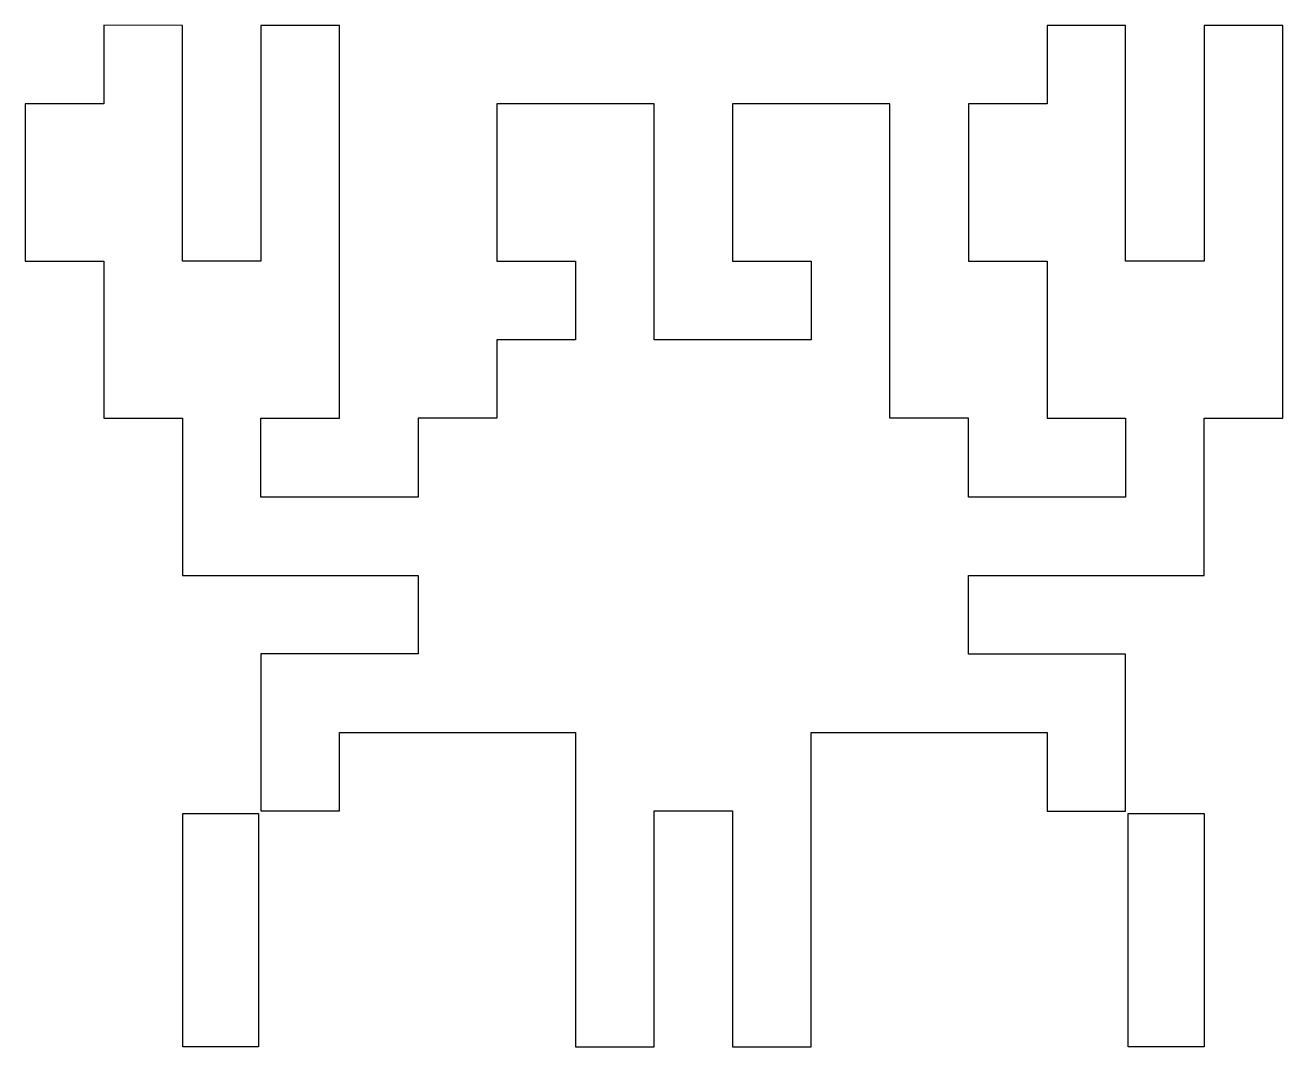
# Model space of a CAD drawing. Extents: x 0 to 9, y -292 to 1039.
# Drawn here: x 0.005 to 4.51, y -292.197 to -288.538 of the extents above.
import ezdxf

# ---------------------------------------------------------------- set-up
doc = ezdxf.new("R2010")
doc.units = 0

msp = doc.modelspace()

# ---------------------------------------------------------------- linework, layer by layer
at = {"layer": 'Layer 1'}
for p, q in [((0.286877, -288.538), (0.286877, -288.82)), ((0.568434, -288.539), (0.286877, -288.538)), ((0.568434, -289.383), (0.568434, -288.539)), ((1.13155, -288.539), (0.849991, -288.539)), ((0.849991, -288.539), (0.849991, -289.383)), ((1.13155, -289.946), (1.13155, -288.539)), ((3.94712, -288.539), (3.66556, -288.539)), ((3.66556, -288.539), (3.66556, -288.82)), ((3.94712, -289.383), (3.94712, -288.539)), ((4.51023, -288.539), (4.22868, -288.539)), ((4.22868, -288.539), (4.22868, -289.383)), ((4.51023, -289.946), (4.51023, -288.539)), ((0.286877, -288.82), (0.00532, -288.82)), ((0.00532, -288.82), (0.00532, -289.383)), ((2.25778, -288.82), (1.69466, -288.82)), ((1.69466, -288.82), (1.69466, -289.383)), ((2.25778, -289.665), (2.25778, -288.82)), ((3.10245, -288.82), (2.53933, -288.82)), ((2.53933, -288.82), (2.53933, -289.383)), ((3.10245, -289.665), (3.10245, -288.82)), ((3.66556, -288.82), (3.38401, -288.82)), ((3.38401, -288.82), (3.38401, -289.383)), ((0.00532, -289.383), (0.286877, -289.383)), ((0.286877, -289.383), (0.286877, -289.946)), ((0.849991, -289.383), (0.568434, -289.383)), ((1.69466, -289.383), (1.97622, -289.383)), ((1.97622, -289.383), (1.97622, -289.665)), ((2.53933, -289.383), (2.82089, -289.383)), ((2.82089, -289.383), (2.82089, -289.665)), ((3.38401, -289.383), (3.66556, -289.383)), ((3.66556, -289.383), (3.66556, -289.946)), ((4.22868, -289.383), (3.94712, -289.383)), ((1.97622, -289.665), (1.69466, -289.665)), ((1.69466, -289.665), (1.69466, -289.946)), ((2.82089, -289.665), (2.25778, -289.665)), ((3.10245, -289.946), (3.10245, -289.665)), ((0.286877, -289.946), (0.568434, -289.946)), ((0.568434, -289.946), (0.568434, -290.509)), ((0.849991, -290.228), (0.849991, -289.946)), ((0.849991, -289.946), (1.13155, -289.946)), ((1.69466, -289.946), (1.4131, -289.946)), ((1.4131, -289.946), (1.4131, -290.228)), ((3.38401, -289.946), (3.10245, -289.946)), ((3.38401, -290.228), (3.38401, -289.946)), ((3.66556, -289.946), (3.94712, -289.946)), ((3.94712, -289.946), (3.94712, -290.228)), ((4.22868, -290.509), (4.22868, -289.946)), ((4.22868, -289.946), (4.51023, -289.946)), ((1.4131, -290.228), (0.849991, -290.228)), ((3.94712, -290.228), (3.38401, -290.228)), ((0.568434, -290.509), (1.4131, -290.509)), ((1.4131, -290.509), (1.4131, -290.79)), ((3.38401, -290.791), (3.38401, -290.509)), ((3.38401, -290.509), (4.22868, -290.509)), ((1.4131, -290.79), (0.849577, -290.79)), ((0.849577, -290.79), (0.849992, -291.35213)), ((3.94712, -290.791), (3.38401, -290.791)), ((3.94712, -291.353), (3.94712, -290.791)), ((1.13155, -291.352), (1.13155, -291.071)), ((1.13155, -291.071), (1.97622, -291.071)), ((1.97622, -291.071), (1.97622, -292.197)), ((2.82089, -292.197), (2.82089, -291.071)), ((2.82089, -291.071), (3.66556, -291.071)), ((3.66556, -291.071), (3.66556, -291.353)), ((0.569646, -291.361), (0.841464, -291.361)), ((0.569646, -292.197), (0.569646, -291.361)), ((0.841464, -291.361), (0.841464, -292.197)), ((0.849992, -291.35213), (1.13155, -291.352)), ((2.25778, -292.197), (2.25778, -291.352)), ((2.25778, -291.352), (2.53933, -291.352)), ((2.53933, -291.352), (2.53933, -292.197)), ((3.66556, -291.353), (3.94712, -291.353)), ((3.95631, -291.361), (4.22813, -291.361)), ((3.95631, -292.197), (3.95631, -291.361)), ((4.22813, -291.361), (4.22813, -292.197)), ((0.841464, -292.197), (0.569646, -292.197)), ((1.97622, -292.197), (2.25778, -292.197)), ((2.53933, -292.197), (2.82089, -292.197)), ((4.22813, -292.197), (3.95631, -292.197))]:
    msp.add_line(p, q, dxfattribs=at)

doc.saveas('drawing.dxf')
